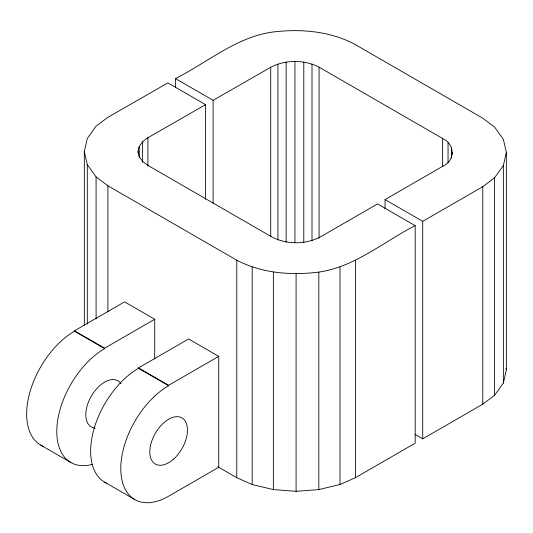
<?xml version="1.0" encoding="UTF-8"?>
<svg xmlns="http://www.w3.org/2000/svg" width="533" height="533" viewBox="0 0 533 533"><rect width="100%" height="100%" fill="white"/><g stroke="black" fill="none" stroke-linecap="round" stroke-linejoin="round"><path stroke-width="0.8" d="M84.314 325.057L84.314 151.559L87.305 138.433L96.08 126.201L107.819 117.367L167.882 82.901L205.558 104.655L205.558 199.289M138.054 153.218C137.641 146.475 142.411 140.978 147.914 137.734L205.558 104.655M175.444 87.698L175.444 78.571L213.113 100.317L270.717 67.265C285.541 59.509 304.203 59.523 319.067 67.165L442.63 138.507C455.302 144.263 455.302 160.593 442.63 166.343L385.053 199.589L385.053 208.716M414.907 434.322L422.722 438.832L482.771 404.167L494.584 395.279L503.359 383.047L503.359 165.55L506.35 152.425L503.359 139.3L494.584 127.074L482.771 118.179L354.265 43.992C329.174 30.927 299.932 28.602 272.223 32.107C235.886 37.317 207.33 62.588 175.444 78.571M503.359 383.047L506.35 369.922L506.35 152.425M385.053 199.589L422.722 221.335L482.771 186.67L494.584 177.782L503.359 165.55M43.486 446.447A67.658 39.062 -60 0 1 29.595 393.321A67.658 39.062 -60 0 1 74.493 331.233L74.493 330.8L124.595 301.871L154.73 319.267L154.73 359.002M74.493 330.8L104.628 348.196L154.73 319.267M106.753 483.231A67.658 39.062 -60 0 1 93.761 429.798A67.658 39.062 -60 0 1 138.493 368.323L138.493 367.89L188.595 338.961L218.73 356.364L218.73 467.288L168.628 496.21A67.658 39.062 -60 0 1 120.784 468.587A67.658 39.062 -60 0 1 168.628 385.725L168.628 385.286L218.73 356.364M84.314 151.559L87.305 164.677L96.08 176.909L107.899 185.797L236.772 260.204C261.863 273.269 291.111 275.601 318.821 272.09C355.058 266.946 383.48 241.735 415.187 225.686L415.187 443.183L355.398 477.701L340.001 484.524L318.821 489.587L296.088 491.319L273.356 489.587L252.169 484.524L236.772 477.701L218.057 466.895M415.187 225.686L377.517 203.932L320.193 237.032C305.376 244.667 286.801 244.667 271.977 237.032L148.034 165.477L142.617 161.399L139.213 156.649L138.054 151.559M138.493 367.89L168.628 385.286M74.493 331.233L104.628 348.629A67.658 39.062 -60 0 0 57.198 424.048A67.658 39.062 -60 0 0 92.249 464.39M138.493 368.323L168.628 385.725M40.661 445.068L70.802 462.471M104.661 482.165L134.796 499.561M505.997 368.376L506.35 369.922M494.584 177.782L494.584 395.279M482.771 186.67L482.771 404.167M452.617 152.425L452.617 154.084M451.451 147.328L451.451 158.121M448.046 142.584L448.046 162.505M442.63 138.507L442.63 166.729M422.722 221.335L422.722 438.832M355.398 260.204L355.398 477.701M340.001 267.026L340.001 484.524M319.067 67.165L319.067 238.178M318.821 272.09L318.821 489.587M312.005 64.04L312.005 240.863M303.783 62.075L303.783 242.215M296.088 273.822L296.088 491.319M294.956 61.402L294.956 242.375M286.134 62.075L286.134 242.215M277.906 64.04L277.906 240.03M273.356 272.09L273.356 489.587M270.717 67.265L270.717 236.612M252.169 267.026L252.169 484.524M236.772 260.204L236.772 477.701M213.113 100.317L213.113 203.253M147.914 137.734L147.914 165.956M142.617 141.711L142.617 162.465M139.213 146.462L139.213 157.255M107.899 185.797L107.899 311.978M104.628 348.196L104.628 348.629M96.08 176.909L96.08 318.867M87.305 164.677L87.305 324.064M95.214 428.146A26.637 15.377 -60 0 1 91.31 396.186A26.637 15.377 -60 0 1 120.944 383.58M173.505 459.16A26.637 15.377 -60 0 0 181.946 417.899A26.637 15.377 -60 0 0 150.433 445.841A26.637 15.377 -60 0 0 173.505 459.16"/></g></svg>
